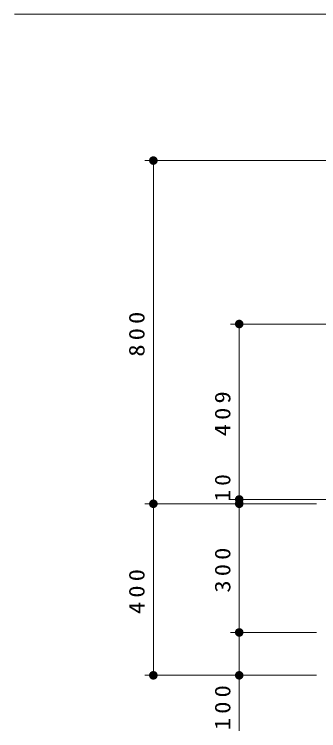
# Model space of a CAD drawing. Units: millimetres on the paper, scale 1:20. Extents: x -361 to 9, y -38 to 343.
# Drawn here: x -333.6 to -298.2, y 73.8 to 157.3 of the extents above; entities that cross this region are included whole.
import ezdxf

# ---------------------------------------------------------------- set-up
doc = ezdxf.new("R2010")
doc.units = ezdxf.units.MM
doc.layers.add('1_20', color=7, linetype='Continuous', lineweight=25)
doc.styles.add('ＭＳ ゴシック', font='')
doc.styles.get('ＭＳ ゴシック').set_extended_font_data('MS Gothic')

# ---------------------------------------------------------------- blocks, each defined once
blk = doc.blocks.new('filled_dot')
at = {"color": 0, "linetype": 'Continuous', "lineweight": -2, "const_width": 1.25}
blk.add_lwpolyline([(-0.625, 0, 1), (0.625, 0, 1)], format="xyb", close=True, dxfattribs=at)

msp = doc.modelspace()

# ---------------------------------------------------------------- linework, layer by layer
at = {"layer": '1_20', "lineweight": 13}
for p, q in [((-295.955, 140.295), (-318.455, 140.295)), ((-317.455, 100.295), (-317.455, 140.295)), ((-295.955, 121.245), (-308.455, 121.245)), ((-307.455, 100.795), (-307.455, 121.245)), ((-307.455, 100.295), (-307.455, 104.347)), ((-298.455, 100.295), (-318.455, 100.295)), ((-317.455, 80.295), (-317.455, 100.295)), ((-295.455, 100.795), (-308.455, 100.795)), ((-307.455, 85.295), (-307.455, 100.295)), ((-298.455, 85.295), (-308.455, 85.295)), ((-307.455, 73.844), (-307.455, 85.295)), ((-298.455, 80.295), (-318.455, 80.295))]:
    msp.add_line(p, q, dxfattribs=at)
msp.add_lwpolyline([(-265.185, 130.914), (-291.613, 157.343), (-333.646, 157.343)], dxfattribs=at)

# ---------------------------------------------------------------- block references
at = {"layer": '1_20', "lineweight": 13, "xscale": 0.4, "yscale": 0.4}
for p, rotation in [((-317.455, 140.295), 270), ((-307.455, 121.245), 270), ((-307.455, 100.795), 270), ((-317.455, 100.295), 270), ((-307.455, 100.295), 270), ((-307.455, 85.295), 270), ((-317.455, 80.295), 90), ((-307.455, 80.295), 90)]:
    msp.add_blockref('filled_dot', p, dxfattribs=dict(at, rotation=rotation))

# ---------------------------------------------------------------- texts
at = {"layer": '1_20', "char_height": 1.833, "attachment_point": 8, "rotation": 90, "style": 'ＭＳ ゴシック'}
for s, insert in [('\\T1.33;\\W1.15;800', (-318.455, 120.295)), ('\\T1.33;\\W1.15;409', (-308.455, 111.02)), ('\\T1.34;\\W1.1;10', (-308.455, 102.378)), ('\\T1.33;\\W1.15;300', (-308.455, 92.795)), ('\\T1.33;\\W1.15;400', (-318.455, 90.295)), ('\\T1.33;\\W1.15;100', (-308.455, 76.761))]:
    msp.add_mtext(s, dxfattribs=dict(at, insert=insert))

doc.saveas('drawing.dxf')
